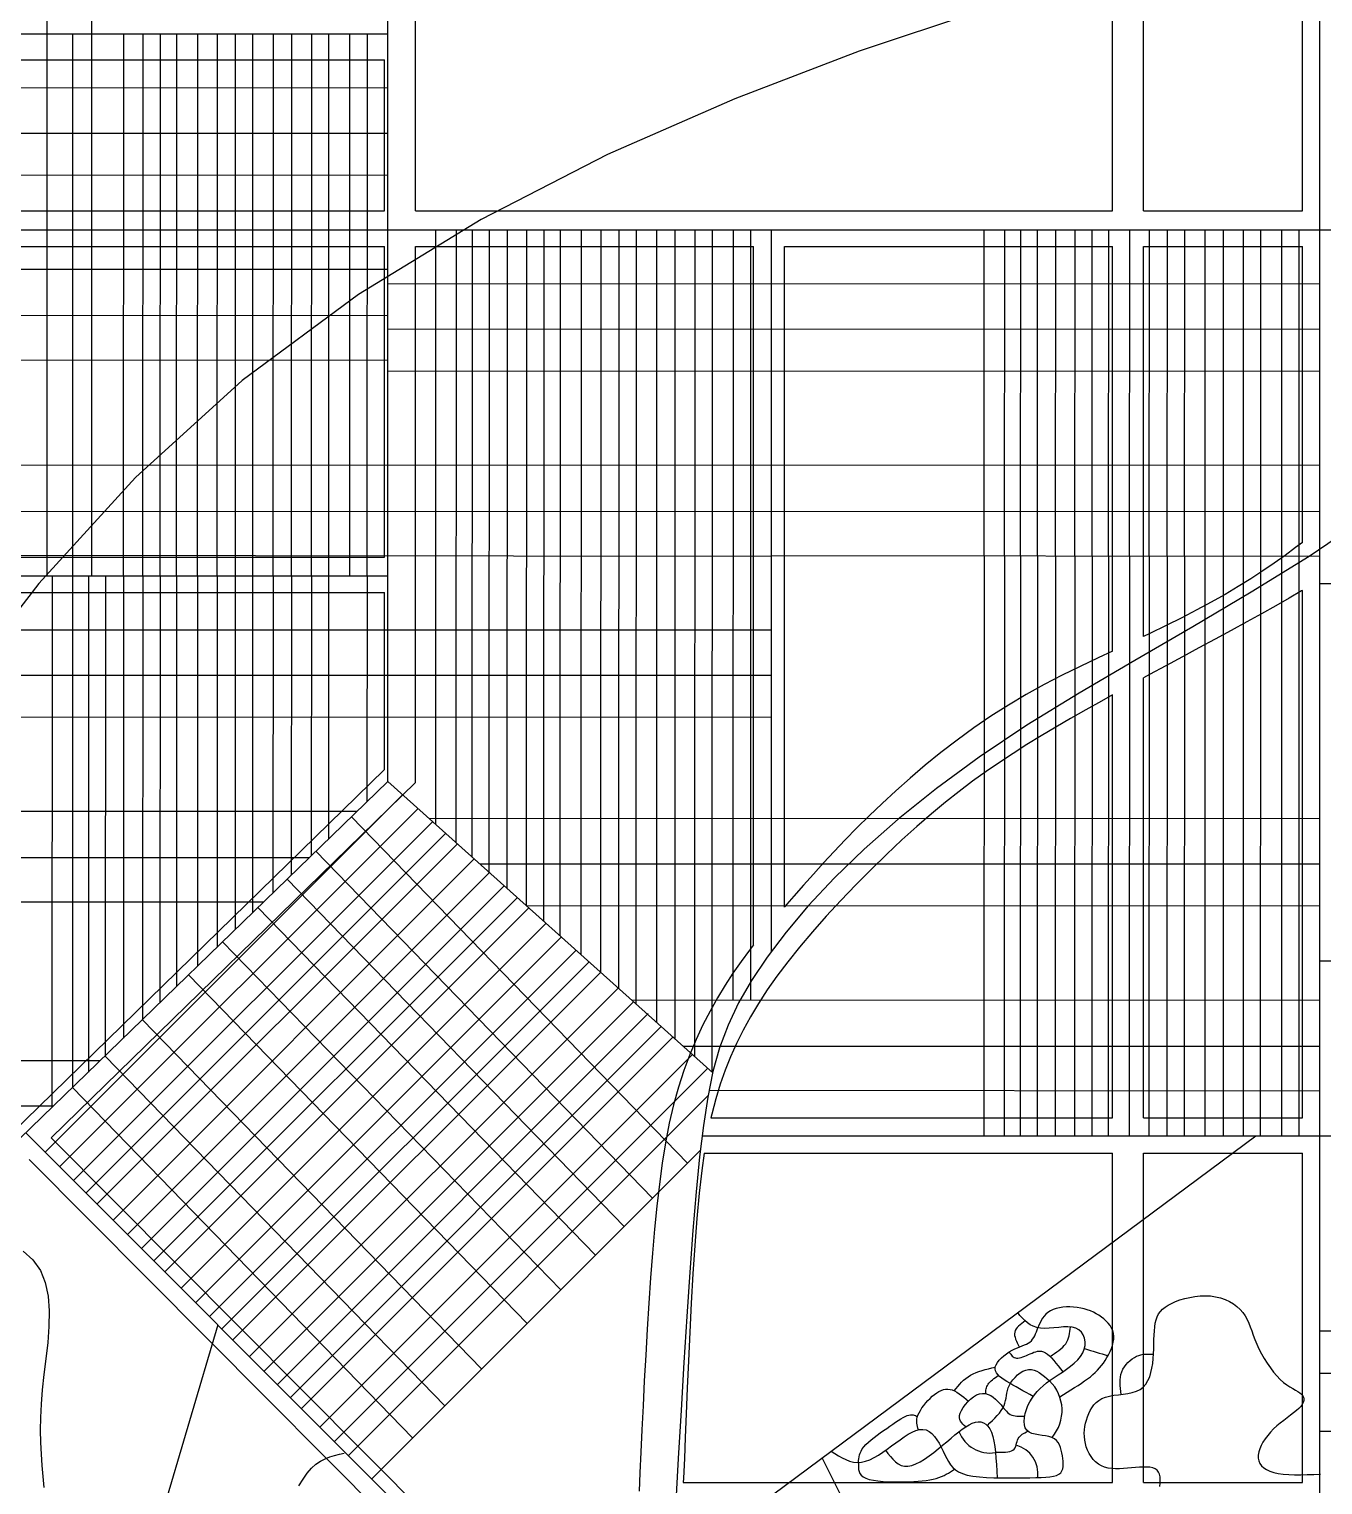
# Model space of a CAD drawing. Extents: x -15732 to 10897, y -24868 to 16165.
# Drawn here: x 1596 to 6198, y -2754 to 2426 of the extents above; entities that cross this region are included whole.
import ezdxf

# ---------------------------------------------------------------- set-up
doc = ezdxf.new("R2010")
doc.units = 0
doc.header["$MEASUREMENT"] = 0
for name, color, linetype in [('HIGHWAY', 7, 'CONTINUOUS'), ('STREETS-SPRAWL', 7, 'CONTINUOUS'), ('STREETS-SPRAWL-12M', 7, 'CONTINUOUS'), ('STREETS-SPRAWL-20M', 7, 'CONTINUOUS')]:
    doc.layers.add(name, color=color, linetype=linetype)

msp = doc.modelspace()

# ---------------------------------------------------------------- linework, layer by layer
at = {"layer": 'HIGHWAY', "color": 250, "linetype": 'CONTINUOUS'}
for p, q in [((4972.5, 2489), (4548.9, 2347.1)), ((4548.9, 2347.1), (4105.7, 2178.6)), ((4105.7, 2178.6), (3653.8, 1980.3)), ((3653.8, 1980.3), (3204, 1749.2)), ((3204, 1749.2), (2767.2, 1482.3)), ((2767.2, 1482.3), (2354.3, 1176.3)), ((2354.3, 1176.3), (1974.5, 830.7)), ((1974.5, 830.7), (1630.6, 453.9)), ((1630.6, 453.9), (1323.9, 56.5))]:
    msp.add_line(p, q, dxfattribs=at)
at = {"layer": 'STREETS-SPRAWL', "color": 7, "linetype": 'CONTINUOUS'}
for p, q in [((6125.1, 1779.3), (6125.1, 4029.1)), ((5559.3, 1779.3), (5559.3, 3791.9)), ((5449.1, 1779.3), (5449.1, 3751.5)), ((2970.2, 1779.3), (2970.2, 3025.8)), ((340.1, 2316.3), (2860, 2316.3)), ((2860, 1779.3), (2860, 2316.3)), ((340.1, 1779.3), (2860, 1779.3)), ((2970.2, 1779.3), (5449.1, 1779.3)), ((5559.3, 1779.3), (6125.1, 1779.3)), ((340.1, 1653), (2860, 1653)), ((2860, 547.6), (2860, 1653)), ((2970.2, 1653), (4172.2, 1653)), ((2970.2, -254.9), (2970.2, 1653)), ((4172.2, -831.8), (4172.2, 1653)), ((4282.4, 1653), (5449.1, 1653)), ((4282.4, -697.5), (4282.4, 1653)), ((5449.1, 212.9), (5449.1, 1653)), ((5559.3, 1653), (6125.1, 1653)), ((5559.3, 264.5), (5559.3, 1653)), ((6125.1, 599.7), (6125.1, 1653)), ((6100.9, 581.4), (6063.4, 553.5)), ((6125.1, 599.7), (6100.9, 581.4)), ((340.1, 547.6), (2860, 547.6)), ((6024.6, 525.8), (5984.2, 498.1)), ((6063.4, 553.5), (6024.6, 525.8)), ((5941.6, 470.4), (5896.8, 442.8)), ((5984.2, 498.1), (5941.6, 470.4)), ((340.1, 421.3), (2860, 421.3)), ((2860, -208.5), (2860, 421.3)), ((5849.8, 415), (5800.6, 387.3)), ((5896.8, 442.8), (5849.8, 415)), ((6122.4, 427.5), (6077.7, 401.4)), ((6124.9, 429), (6122.4, 427.5)), ((6125.1, -1447.4), (6125.1, 428.7)), ((5800.6, 387.3), (5749.3, 359.5)), ((6030.3, 374.3), (5979.9, 346)), ((6077.7, 401.4), (6030.3, 374.3)), ((5695.8, 331.6), (5640.2, 303.6)), ((5749.3, 359.5), (5695.8, 331.6)), ((5926.9, 316.7), (5871.8, 286.6)), ((5979.9, 346), (5926.9, 316.7)), ((5582.4, 275.5), (5559.3, 264.5)), ((5640.2, 303.6), (5582.4, 275.5)), ((5871.8, 286.6), (5815.1, 255.7)), ((5449.1, 212.9), (5398.4, 189.2)), ((5757.2, 224.4), (5698.5, 192.8)), ((5815.1, 255.7), (5757.2, 224.4)), ((5334.8, 158.8), (5270.6, 127.1)), ((5398.4, 189.2), (5334.8, 158.8)), ((5639.7, 161), (5581.1, 129.3)), ((5698.5, 192.8), (5639.7, 161)), ((5270.6, 127.1), (5206.4, 93.8)), ((5581.1, 129.3), (5559.3, 117.5)), ((5559.3, -1447.4), (5559.3, 117.5)), ((5142.5, 58.6), (5079.2, 21.3)), ((5206.4, 93.8), (5142.5, 58.6)), ((5449.1, 57.1), (5409.9, 35.3)), ((5449.1, -1447.4), (5449.1, 57.2)), ((5079.2, 21.3), (5017.1, -18.4)), ((5354.7, 4.3), (5300.5, -26.7)), ((5409.9, 35.3), (5354.7, 4.3)), ((5017.1, -18.4), (4956.3, -60.2)), ((5300.5, -26.7), (5247.5, -57.6)), ((4897, -103.5), (4839.3, -148)), ((4956.3, -60.2), (4897, -103.5)), ((5195.7, -88.6), (5145.1, -119.7)), ((5247.5, -57.6), (5195.7, -88.6)), ((4839.3, -148), (4783.7, -193.2)), ((5095.8, -150.9), (5047.5, -182.8)), ((5145.1, -119.7), (5095.8, -150.9)), ((4783.7, -193.2), (4730.1, -238.8)), ((5047.5, -182.8), (4999.7, -215.6)), ((2860, -208.5), (340.1, -2666.7)), ((2970.2, -254.9), (1675, -1518.4)), ((4730.1, -238.8), (4678.8, -284.2)), ((4952, -249.9), (4904, -286.1)), ((4999.7, -215.6), (4952, -249.9)), ((4678.8, -284.2), (4630.1, -329.1)), ((4904, -286.1), (4855.2, -324.7)), ((4630.1, -329.1), (4584, -373.1)), ((4855.2, -324.7), (4805.3, -366.1)), ((4584, -373.1), (4540.3, -416.1)), ((4753.9, -410.8), (4700.7, -458.9)), ((4805.3, -366.1), (4753.9, -410.8)), ((4498.9, -458.3), (4459.5, -499.7)), ((4540.3, -416.1), (4498.9, -458.3)), ((4700.7, -458.9), (4646.2, -510.1)), ((4459.5, -499.7), (4421.8, -540.3)), ((4646.2, -510.1), (4591.3, -563.6)), ((4421.8, -540.3), (4385.6, -580.3)), ((4591.3, -563.6), (4536.7, -618.6)), ((4350.6, -619.6), (4316.6, -658.4)), ((4385.6, -580.3), (4350.6, -619.6)), ((4536.7, -618.6), (4483.2, -674.5)), ((4316.6, -658.4), (4283.4, -696.7)), ((4283.4, -696.7), (4282.6, -697.6)), ((4483.2, -674.5), (4431.4, -730.5)), ((4431.4, -730.5), (4382.2, -786)), ((4382.2, -786), (4336.3, -840.2)), ((4157.9, -851), (4128.4, -891.3)), ((4172.4, -831.9), (4157.9, -851)), ((4336.3, -840.2), (4294.4, -892.6)), ((4128.4, -891.3), (4099.6, -932.8)), ((4294.4, -892.6), (4256.2, -943.3)), ((4071.6, -975.9), (4044.3, -1020.8)), ((4099.6, -932.8), (4071.6, -975.9)), ((4256.2, -943.3), (4221.5, -992.7)), ((4044.3, -1020.8), (4018, -1067.7)), ((4221.5, -992.7), (4190.1, -1041.1)), ((4018, -1067.7), (3992.7, -1116.9)), ((4190.1, -1041.1), (4161.7, -1088.7)), ((3992.7, -1116.9), (3968.7, -1168.3)), ((4135.9, -1135.8), (4112.6, -1182.9)), ((4161.7, -1088.7), (4135.9, -1135.8)), ((3968.7, -1168.3), (3946.1, -1222.4)), ((4112.6, -1182.9), (4091.3, -1230.1)), ((3946.1, -1222.4), (3925.1, -1279.1)), ((4091.3, -1230.1), (4072, -1277.9)), ((3925.1, -1279.1), (3905.8, -1338.7)), ((4072, -1277.9), (4054.4, -1327.3)), ((3905.8, -1338.7), (3888.5, -1401.3)), ((4054.4, -1327.3), (4038.4, -1379.4)), ((4038.4, -1379.4), (4024, -1435.1)), ((3888.5, -1401.3), (3873.2, -1467.1)), ((4024, -1435.1), (4021.1, -1447.4)), ((4021.1, -1447.4), (5449.1, -1447.4)), ((5559.3, -1447.4), (6125.1, -1447.4)), ((3873.2, -1467.1), (3859.8, -1536.2)), ((3512.1, -3366.7), (1675, -1518.4)), ((3859.8, -1536.2), (3848.1, -1608.3)), ((3399.2, -3409.4), (1596.2, -1595.4)), ((3997.4, -1573.7), (3988.8, -1635)), ((3997.4, -1573.7), (5449.1, -1573.7)), ((5449.1, -2745.6), (5449.1, -1573.7)), ((5559.3, -1573.7), (6125.1, -1573.7)), ((5559.3, -2745.6), (5559.3, -1573.7)), ((6125.1, -2745.6), (6125.1, -1573.7)), ((3848.1, -1608.3), (3837.8, -1683.7)), ((3988.8, -1635), (3979.4, -1716.1)), ((3837.8, -1683.7), (3828.7, -1762.2)), ((3979.4, -1716.1), (3971, -1805.7)), ((3828.7, -1762.2), (3820.7, -1843.8)), ((3971, -1805.7), (3963.5, -1902.2)), ((3820.7, -1843.8), (3813.5, -1928.6)), ((3963.5, -1902.2), (3956.8, -2003.2)), ((3813.5, -1928.6), (3806.8, -2016.5)), ((3806.8, -2016.5), (3800.6, -2107.2)), ((3956.8, -2003.2), (3950.9, -2106.7)), ((3800.6, -2107.2), (3794.7, -2199.6)), ((3950.9, -2106.7), (3945.7, -2210.4)), ((3794.7, -2199.6), (3789.3, -2292.3)), ((3945.7, -2210.4), (3941, -2312.2)), ((3789.3, -2292.3), (3784.3, -2383.8)), ((3941, -2312.2), (3936.9, -2409.9)), ((3784.3, -2383.8), (3779.7, -2472.8)), ((3936.9, -2409.9), (3933.3, -2501.2)), ((3779.7, -2472.8), (3775.5, -2557.9)), ((3933.3, -2501.2), (3930, -2584.5)), ((3775.5, -2557.9), (3771.8, -2637.6)), ((3930, -2584.5), (3926.8, -2660.2)), ((3771.8, -2637.6), (3768.6, -2710.6)), ((3926.8, -2660.2), (3923.7, -2729.1)), ((3768.6, -2710.6), (3765.9, -2775.9)), ((3923.7, -2729.1), (3922.9, -2745.6)), ((3922.9, -2745.6), (5449.1, -2745.6)), ((5559.3, -2745.6), (6125.1, -2745.6))]:
    msp.add_line(p, q, dxfattribs=at)
at = {"layer": 'STREETS-SPRAWL-12M', "color": 253, "linetype": 'CONTINUOUS'}
for p, q in [((1659.5, 4052.9), (1659.5, 481.1)), ((1818.4, 4052.9), (1818.4, 481.1)), ((1750.5, 2409.7), (1749.9, 481.1)), ((1931.8, 2409.7), (1931.2, 481.1)), ((2000.5, 2409.7), (1999.9, 481.1)), ((2062, 2409.7), (2061.5, 481.1)), ((2120.3, 2409.7), (2119.7, 481.1)), ((2194.9, 2409.7), (2194.4, 481.1)), ((2265, 2409.7), (2264.4, 481.1)), ((2329.1, 2409.7), (2328.5, 481.1)), ((2390.6, 2409.7), (2390.1, 481.1)), ((2463.7, 2409.7), (2463.1, 481.1)), ((2528.8, 2409.7), (2528.2, 481.1)), ((2600, 2409.7), (2599.4, 481.1)), ((2661.2, 2409.7), (2660.6, 481.1)), ((2736.1, 2409.7), (2735.5, 481.1)), ((2798.1, 2409.7), (2797.5, 481.1)), ((-4218.1, 2219.6), (2872.2, 2217.5)), ((-4331, 2058.2), (2872.2, 2056.1)), ((-4362.1, 1909), (2872.2, 1906.9)), ((3042.1, 1712.5), (3041.5, -402.2)), ((3114.8, 1712.5), (3114.1, -467.4)), ((3171.7, 1712.5), (3171.1, -518.5)), ((3232, 1712.5), (3231.3, -572.6)), ((3296.1, 1712.5), (3295.4, -630.1)), ((3364.8, 1712.5), (3364.1, -691.8)), ((3426.4, 1712.5), (3425.6, -747)), ((3484.6, 1712.5), (3483.9, -799.2)), ((3559.2, 1712.5), (3558.5, -866.2)), ((3629.3, 1712.5), (3628.5, -929)), ((3693.4, 1712.5), (3692.6, -986.6)), ((3755, 1712.5), (3754.2, -1041.8)), ((3828, 1712.5), (3827.2, -1107.3)), ((3893.1, 1712.5), (3892.3, -1165.7)), ((3964.3, 1712.5), (3963.4, -1229.6)), ((4025.5, 1712.5), (4024.7, -1284.5)), ((4100.4, 1712.5), (4099.6, -1027.8)), ((4162.4, 1712.5), (4161.6, -1027.8)), ((4992.4, 1712.5), (4992.1, 552.6)), ((5065.1, 1712.5), (5064.7, 552.5)), ((5122, 1712.5), (5121.7, 552.4)), ((5182.2, 1712.5), (5181.9, 552.4)), ((5246.4, 1712.5), (5246, 552.3)), ((5315.1, 1712.5), (5314.8, 552.2)), ((5376.6, 1712.5), (5376.3, 552.2)), ((5434.9, 1712.5), (5434.6, 552.1)), ((5509.5, 1712.5), (5509.2, 552)), ((5579.6, 1712.5), (5579.2, 552)), ((5643.7, 1712.5), (5643.4, 551.9)), ((5705.2, 1712.5), (5704.9, 551.8)), ((5778.3, 1712.5), (5778, 551.8)), ((5843.4, 1712.5), (5843.1, 551.7)), ((5914.6, 1712.5), (5914.2, 551.6)), ((5975.8, 1712.5), (5975.5, 551.6)), ((6050.7, 1712.5), (6050.3, 551.5)), ((6112.7, 1712.5), (6112.4, 551.4)), ((263.6, 1572.7), (2872.2, 1571.9)), ((2872.2, 1520.7), (4236.6, 1520.3)), ((4236.6, 1520.9), (6186.8, 1520.3)), ((263.6, 1408.2), (2872.2, 1407.4)), ((2872.2, 1359.3), (4236.6, 1358.9)), ((4236.6, 1359.5), (6186.8, 1358.9)), ((263.6, 1251.2), (2872.2, 1248.5)), ((2872.2, 1210.1), (4236.6, 1209.7)), ((4236.6, 1210.3), (6186.8, 1209.7)), ((263.6, 875.9), (4236.6, 874.7)), ((4236.6, 875.3), (6186.8, 874.7)), ((263.6, 711.4), (4236.6, 710.3)), ((4236.6, 710.8), (6186.8, 710.3)), ((263.6, 555.4), (4236.6, 551.4)), ((4236.6, 553.4), (6186.8, 551.4)), ((4992.6, 552.6), (4992, -1511.3)), ((5065.3, 552.5), (5064.7, -1511.3)), ((5122.2, 552.4), (5121.6, -1511.3)), ((5182.4, 552.4), (5181.8, -1511.3)), ((5246.6, 552.3), (5246, -1511.3)), ((5315.3, 552.2), (5314.7, -1511.3)), ((5376.9, 552.2), (5376.2, -1511.3)), ((5435.1, 552.1), (5434.5, -1511.3)), ((5509.7, 552), (5509.1, -1511.3)), ((5579.8, 552), (5579.2, -1511.3)), ((5643.9, 551.9), (5643.3, -1511.3)), ((5705.5, 551.8), (5704.9, -1511.3)), ((5778.5, 551.8), (5777.9, -1511.3)), ((5843.6, 551.7), (5843, -1511.3)), ((5914.8, 551.6), (5914.2, -1511.3)), ((5976, 551.6), (5975.4, -1511.3)), ((6050.9, 551.5), (6050.3, -1511.3)), ((6112.9, 551.4), (6112.3, -1511.3)), ((1677.8, 481.1), (1677.2, -1410.3)), ((1750.5, 481.1), (1749.9, -1339.8)), ((1807.4, 481.1), (1806.9, -1284.5)), ((1867.6, 481.1), (1867.1, -1226)), ((1931.8, 481.1), (1931.3, -1163.7)), ((2000.5, 481.1), (2000, -1097)), ((2062, 481.1), (2061.6, -1037.2)), ((2120.3, 481.1), (2119.9, -980.7)), ((2194.9, 481.1), (2194.5, -908.2)), ((2265, 481.1), (2264.6, -840.2)), ((2329.1, 481.1), (2328.7, -777.9)), ((2390.6, 481.1), (2390.3, -718.2)), ((2463.7, 481.1), (2463.4, -647.2)), ((2528.8, 481.1), (2528.5, -584)), ((2600, 481.1), (2599.7, -514.9)), ((2661.2, 481.1), (2660.9, -455.4)), ((2798.1, 481.1), (2797.9, -322.5)), ((263.6, 289.7), (4236.6, 288.5)), ((263.6, 128.3), (4236.6, 127.1)), ((263.6, -20.9), (4236.6, -22.1)), ((2872.2, -250.3), (4027.6, -1287.2)), ((2925, -297.7), (1652.9, -1570)), ((263.6, -355.9), (2762.7, -356.6)), ((2979.4, -346.5), (1704.5, -1621.6)), ((3031.6, -393.4), (1754, -1671.1)), ((2742.3, -376.4), (3938.3, -1608.4)), ((3018.8, -381.8), (6186.8, -382.8)), ((3078.1, -435.1), (1798.1, -1715.1)), ((3119.3, -472.1), (1837.2, -1754.3)), ((2615.9, -499.2), (3813.6, -1733.1)), ((263.6, -520.4), (2593.4, -521)), ((3179.7, -526.2), (1894.5, -1811.5)), ((3198.7, -543.3), (6186.8, -544.2)), ((3234.1, -575), (1946.1, -1863.1)), ((2513.6, -598.5), (3712.8, -1833.9)), ((3286.2, -621.9), (1995.6, -1912.6)), ((3332.7, -663.6), (2039.7, -1956.7)), ((263.6, -677.4), (2430, -679.6)), ((3373.9, -700.6), (2078.8, -1995.8)), ((2409.9, -699.2), (3610.6, -1936.1)), ((3365, -692.6), (6186.8, -693.4)), ((3434.9, -755.2), (2136.6, -2053.6)), ((3489.2, -804), (2188.2, -2105.2)), ((2284.4, -820.9), (3487, -2059.8)), ((3541.4, -850.9), (2237.7, -2154.7)), ((3587.9, -892.6), (2281.7, -2198.8)), ((3629.1, -929.6), (2320.9, -2237.9)), ((2162.7, -939), (3367.1, -2179.7)), ((3691.8, -985.8), (2380.3, -2297.3)), ((3746.1, -1034.6), (2431.9, -2348.9)), ((3738.4, -1027.6), (6186.8, -1028.4)), ((3798.5, -1076.8), (2479.2, -2396.2)), ((2000, -1099.2), (3205.6, -2341.1)), ((3844.8, -1123.1), (2525.5, -2442.5)), ((3886, -1160.1), (2564.6, -2481.6)), ((-1054.9, -1242.9), (1848.9, -1243.7)), ((1867.1, -1228.6), (3074.5, -2472.3)), ((3955.6, -1222.5), (2630.6, -2547.6)), ((3921.7, -1192.1), (6186.8, -1192.8)), ((4009.9, -1271.3), (2682.2, -2599.2)), ((1749.9, -1339.8), (2960.2, -2586.6)), ((4010.5, -1369.8), (2731.7, -2648.7)), ((4014.3, -1349.5), (6186.8, -1351.7)), ((-1054.9, -1404.3), (1682.7, -1405.1)), ((4244.6, -2785.3), (5959.7, -1511.3)), ((3983.4, -1563.3), (2814.9, -2731.9)), ((1575.5, -1921.9), (1609.8, -1953.1)), ((1609.8, -1953.1), (1636.1, -1990.2)), ((1636.1, -1990.2), (1653.8, -2033.5)), ((1653.8, -2033.5), (1663.8, -2082.1)), ((1663.8, -2082.1), (1667.6, -2134.8)), ((5260.5, -2123.4), (5248.9, -2126.1)), ((5272.8, -2121.6), (5260.5, -2123.4)), ((5285.5, -2120.6), (5272.8, -2121.6)), ((5298.4, -2120.4), (5285.5, -2120.6)), ((5311.4, -2121), (5298.4, -2120.4)), ((5324.2, -2122.4), (5311.4, -2121)), ((5336.5, -2124.4), (5324.2, -2122.4)), ((5627.7, -2128.5), (5636.8, -2121.1)), ((5636.8, -2121.1), (5647.5, -2114.2)), ((5647.5, -2114.2), (5659.9, -2107.7)), ((5659.9, -2107.7), (5674, -2101.5)), ((5674, -2101.5), (5689.6, -2095.7)), ((5689.6, -2095.7), (5706.5, -2090.6)), ((5706.5, -2090.6), (5724.2, -2086.3)), ((5724.2, -2086.3), (5742.6, -2083.1)), ((5742.6, -2083.1), (5761.3, -2081)), ((5761.3, -2081), (5780.1, -2080.4)), ((5780.1, -2080.4), (5798.5, -2081.3)), ((5798.5, -2081.3), (5816.4, -2083.9)), ((5816.4, -2083.9), (5833.6, -2088.2)), ((5833.6, -2088.2), (5849.9, -2093.9)), ((5849.9, -2093.9), (5865.2, -2101)), ((5865.2, -2101), (5879.4, -2109.3)), ((5879.4, -2109.3), (5892.2, -2118.7)), ((5892.2, -2118.7), (5903.7, -2129.1)), ((1667.6, -2134.8), (1666.6, -2190.2)), ((5120.5, -2150.3), (5112.4, -2140.7)), ((5128.8, -2159.6), (5120.5, -2150.3)), ((5133, -2174.7), (5126.8, -2179.3)), ((5137.5, -2168.4), (5128.8, -2159.6)), ((5139.3, -2170.1), (5133, -2174.7)), ((5146.7, -2176.4), (5137.5, -2168.4)), ((5196.2, -2168.6), (5191.8, -2177.1)), ((5201, -2160.5), (5196.2, -2168.6)), ((5206.5, -2152.9), (5201, -2160.5)), ((5212.8, -2145.9), (5206.5, -2152.9)), ((5220.1, -2139.6), (5212.8, -2145.9)), ((5228.5, -2134.2), (5220.1, -2139.6)), ((5238.1, -2129.7), (5228.5, -2134.2)), ((5248.9, -2126.1), (5238.1, -2129.7)), ((5348.5, -2127.2), (5336.5, -2124.4)), ((5360, -2130.6), (5348.5, -2127.2)), ((5371.1, -2134.6), (5360, -2130.6)), ((5381.7, -2139.2), (5371.1, -2134.6)), ((5391.8, -2144.5), (5381.7, -2139.2)), ((5401.5, -2150.2), (5391.8, -2144.5)), ((5410.6, -2156.5), (5401.5, -2150.2)), ((5419.3, -2163.3), (5410.6, -2156.5)), ((5427.3, -2170.6), (5419.3, -2163.3)), ((5434.5, -2178.4), (5427.3, -2170.6)), ((5601.9, -2177.9), (5604.8, -2166)), ((5604.8, -2166), (5608.8, -2155.2)), ((5608.8, -2155.2), (5613.8, -2145.5)), ((5613.8, -2145.5), (5620.1, -2136.6)), ((5620.1, -2136.6), (5627.7, -2128.5)), ((5903.7, -2129.1), (5913.5, -2140.2)), ((5913.5, -2140.2), (5921.8, -2152)), ((5921.8, -2152), (5928.6, -2164.5)), ((5928.6, -2164.5), (5934.5, -2177.6)), ((1666.6, -2190.2), (1662.2, -2247.3)), ((2266.8, -2183.8), (1712.4, -4065.1)), ((5101.9, -2209.8), (5101.2, -2215.7)), ((5101.2, -2215.7), (5101.5, -2221.9)), ((5101.5, -2221.9), (5102.8, -2228.4)), ((5103.9, -2204.2), (5101.9, -2209.8)), ((5106.9, -2198.8), (5103.9, -2204.2)), ((5110.9, -2193.7), (5106.9, -2198.8)), ((5115.6, -2188.7), (5110.9, -2193.7)), ((5121, -2183.9), (5115.6, -2188.7)), ((5126.8, -2179.3), (5121, -2183.9)), ((5156.8, -2183.5), (5146.7, -2176.4)), ((5167.8, -2189.3), (5156.8, -2183.5)), ((5180, -2193.6), (5167.8, -2189.3)), ((5169.6, -2229.4), (5173, -2223)), ((5173, -2223), (5176.1, -2216.2)), ((5176.1, -2216.2), (5178.9, -2209.2)), ((5178.9, -2209.2), (5181.5, -2201.9)), ((5193.5, -2196.2), (5180, -2193.6)), ((5181.5, -2201.9), (5184, -2194.6)), ((5187.8, -2185.8), (5184, -2194.6)), ((5191.8, -2177.1), (5187.8, -2185.8)), ((5208.5, -2196.9), (5193.5, -2196.2)), ((5224.6, -2196.2), (5208.5, -2196.9)), ((5241.4, -2194.7), (5224.6, -2196.2)), ((5258.3, -2193), (5241.4, -2194.7)), ((5275, -2191.7), (5258.3, -2193)), ((5290.9, -2191.3), (5275, -2191.7)), ((5305.7, -2192.5), (5290.9, -2191.3)), ((5293.1, -2230.4), (5295.2, -2222.9)), ((5295.2, -2222.9), (5296.8, -2215.3)), ((5296.8, -2215.3), (5298, -2207.5)), ((5298, -2207.5), (5299.1, -2199.7)), ((5299.1, -2199.7), (5300, -2191.8)), ((5318.9, -2195.8), (5305.7, -2192.5)), ((5330, -2201.7), (5318.9, -2195.8)), ((5339, -2209.9), (5330, -2201.7)), ((5345.8, -2220), (5339, -2209.9)), ((5350.3, -2231.6), (5345.8, -2220)), ((5440.8, -2186.7), (5434.5, -2178.4)), ((5446.1, -2195.5), (5440.8, -2186.7)), ((5450.2, -2204.7), (5446.1, -2195.5)), ((5453, -2214.4), (5450.2, -2204.7)), ((5454.3, -2224.6), (5453, -2214.4)), ((5454.1, -2235.2), (5454.3, -2224.6)), ((5597.1, -2236.5), (5597.6, -2220.6)), ((5597.6, -2220.6), (5598.5, -2205.4)), ((5598.5, -2205.4), (5599.8, -2191.1)), ((5599.8, -2191.1), (5601.9, -2177.9)), ((5934.5, -2177.6), (5939.8, -2191.4)), ((5939.8, -2191.4), (5944.9, -2205.8)), ((5944.9, -2205.8), (5950.1, -2220.9)), ((5950.1, -2220.9), (5955.9, -2236.6)), ((1662.2, -2247.3), (1655.7, -2304.6)), ((5082.5, -2280.1), (5092.3, -2274.3)), ((5092.3, -2274.3), (5101.9, -2269.5)), ((5101.9, -2269.5), (5111.1, -2265.4)), ((5102.8, -2228.4), (5104.9, -2235)), ((5104.9, -2235), (5107.6, -2241.8)), ((5107.6, -2241.8), (5110.8, -2248.7)), ((5110.8, -2248.7), (5114.2, -2255.7)), ((5111.1, -2265.4), (5120, -2261.9)), ((5114.2, -2255.7), (5117.9, -2262.7)), ((5120, -2261.9), (5128.4, -2258.8)), ((5128.4, -2258.8), (5136.2, -2255.8)), ((5136.2, -2255.8), (5143.5, -2252.7)), ((5143.5, -2252.7), (5150.1, -2249.3)), ((5150.1, -2249.3), (5156, -2245.3)), ((5156, -2245.3), (5161.1, -2240.6)), ((5161.1, -2240.6), (5165.6, -2235.3)), ((5165.6, -2235.3), (5169.6, -2229.4)), ((5176.8, -2279.7), (5183.4, -2278.2)), ((5183.4, -2278.2), (5190, -2277.7)), ((5190, -2277.7), (5196.8, -2278.2)), ((5196.8, -2278.2), (5203.6, -2280)), ((5251.5, -2280.7), (5259, -2275.3)), ((5259, -2275.3), (5266, -2269.7)), ((5266, -2269.7), (5272.4, -2263.8)), ((5272.4, -2263.8), (5278.1, -2257.8)), ((5278.1, -2257.8), (5283.1, -2251.4)), ((5283.1, -2251.4), (5287.2, -2244.7)), ((5287.2, -2244.7), (5290.5, -2237.7)), ((5290.5, -2237.7), (5293.1, -2230.4)), ((5343.9, -2284), (5349.3, -2270.8)), ((5349.3, -2270.8), (5352.1, -2257.4)), ((5350, -2268.5), (5360.4, -2271.7)), ((5352.4, -2244.2), (5350.3, -2231.6)), ((5352.1, -2257.4), (5352.4, -2244.2)), ((5360.4, -2271.7), (5370.9, -2274.9)), ((5370.9, -2274.9), (5381.3, -2278.1)), ((5381.3, -2278.1), (5391.8, -2281.3)), ((5441.1, -2279.5), (5445.9, -2268.4)), ((5445.9, -2268.4), (5449.7, -2257.3)), ((5449.7, -2257.3), (5452.5, -2246.1)), ((5452.5, -2246.1), (5454.1, -2235.2)), ((5595.5, -2287.1), (5596.2, -2270)), ((5596.2, -2270), (5596.7, -2253)), ((5596.7, -2253), (5597.1, -2236.5)), ((5955.9, -2236.6), (5962.6, -2252.9)), ((5962.6, -2252.9), (5970.4, -2269.8)), ((5970.4, -2269.8), (5979.4, -2286.9)), ((1655.7, -2304.6), (1648.7, -2361)), ((5032.6, -2333.7), (5035.4, -2326)), ((5035.4, -2326), (5040.2, -2317.9)), ((5040.2, -2317.9), (5046.7, -2309.8)), ((5046.7, -2309.8), (5054.4, -2301.8)), ((5054.4, -2301.8), (5063.2, -2294)), ((5063.2, -2294), (5072.7, -2286.8)), ((5072.7, -2286.8), (5082.5, -2280.1)), ((5082.2, -2280.3), (5084.8, -2284.3)), ((5084.8, -2284.3), (5087.4, -2288.1)), ((5087.4, -2288.1), (5090.2, -2291.8)), ((5090.2, -2291.8), (5093.2, -2295.1)), ((5093.2, -2295.1), (5096.4, -2298)), ((5096.4, -2298), (5100, -2300.3)), ((5100, -2300.3), (5104, -2301.9)), ((5104, -2301.9), (5108.4, -2302.7)), ((5108.4, -2302.7), (5113.4, -2302.6)), ((5113.4, -2302.6), (5118.9, -2301.8)), ((5118.9, -2301.8), (5124.8, -2300.3)), ((5124.8, -2300.3), (5130.9, -2298.2)), ((5130.9, -2298.2), (5137.3, -2295.8)), ((5137.3, -2295.8), (5143.9, -2293)), ((5143.9, -2293), (5150.5, -2290.1)), ((5150.5, -2290.1), (5157.1, -2287.2)), ((5157.1, -2287.2), (5163.7, -2284.3)), ((5163.7, -2284.3), (5170.3, -2281.7)), ((5170.3, -2281.7), (5176.8, -2279.7)), ((5203.6, -2280), (5210.7, -2283.3)), ((5210.7, -2283.3), (5218, -2288.1)), ((5218, -2288.1), (5225.4, -2294.4)), ((5225.4, -2294.4), (5233, -2301.9)), ((5227.6, -2296.4), (5235.7, -2291.3)), ((5233, -2301.9), (5240.8, -2310.5)), ((5235.7, -2291.3), (5243.7, -2286)), ((5240.8, -2310.5), (5248.6, -2319.9)), ((5243.7, -2286), (5251.5, -2280.7)), ((5248.6, -2319.9), (5256.5, -2330)), ((5256.5, -2330), (5264.5, -2340.4)), ((5300.4, -2331), (5313.7, -2320)), ((5313.7, -2320), (5325.7, -2308.5)), ((5325.7, -2308.5), (5335.9, -2296.5)), ((5335.9, -2296.5), (5343.9, -2284)), ((5391.8, -2281.3), (5402.3, -2284.5)), ((5402.3, -2284.5), (5412.7, -2287.7)), ((5403.5, -2337.5), (5410.5, -2329.1)), ((5410.5, -2329.1), (5417.1, -2320.2)), ((5412.7, -2287.7), (5423.2, -2290.9)), ((5417.1, -2320.2), (5423.6, -2310.8)), ((5423.2, -2290.9), (5433.7, -2294.1)), ((5423.6, -2310.8), (5429.8, -2300.8)), ((5429.8, -2300.8), (5435.7, -2290.3)), ((5435.7, -2290.3), (5441.1, -2279.5)), ((5491.7, -2333.6), (5497.7, -2325.5)), ((5497.7, -2325.5), (5504.5, -2318)), ((5504.5, -2318), (5511.9, -2311.2)), ((5511.9, -2311.2), (5519.6, -2305.2)), ((5519.6, -2305.2), (5527.5, -2300.1)), ((5527.5, -2300.1), (5535.4, -2295.9)), ((5535.4, -2295.9), (5543.2, -2292.7)), ((5543.2, -2292.7), (5550.9, -2290.5)), ((5550.9, -2290.5), (5558.5, -2289)), ((5558.5, -2289), (5566, -2288.2)), ((5566, -2288.2), (5573.4, -2287.9)), ((5573.4, -2287.9), (5580.8, -2288)), ((5580.8, -2288), (5588.1, -2288.4)), ((5588.1, -2288.4), (5595.4, -2288.9)), ((5590, -2338), (5592.6, -2321.3)), ((5592.6, -2321.3), (5594.4, -2304.3)), ((5594.4, -2304.3), (5595.5, -2287.1)), ((5979.4, -2286.9), (5989.3, -2304.1)), ((5989.3, -2304.1), (5999.9, -2320.9)), ((5999.9, -2320.9), (6011.2, -2337.1)), ((1648.7, -2361), (1642.6, -2415.2)), ((4913, -2388.3), (4920.2, -2381.3)), ((4920.2, -2381.3), (4927.8, -2374.6)), ((4927.8, -2374.6), (4936, -2368.5)), ((4936, -2368.5), (4944.7, -2362.9)), ((4944.7, -2362.9), (4954.1, -2358)), ((4954.1, -2358), (4964.2, -2353.6)), ((4964.2, -2353.6), (4974.7, -2349.7)), ((4974.7, -2349.7), (4985.7, -2346.2)), ((4985.7, -2346.2), (4997.1, -2343)), ((4997.1, -2343), (5008.7, -2340.1)), ((5008.7, -2340.1), (5020.5, -2337.3)), ((5018.2, -2383.3), (5022.8, -2379.3)), ((5020.5, -2337.3), (5032.4, -2334.6)), ((5022.8, -2379.3), (5027.8, -2375.4)), ((5027.8, -2375.4), (5033.1, -2371.4)), ((5031.9, -2341.1), (5032.6, -2333.7)), ((5033.4, -2348), (5031.9, -2341.1)), ((5033.1, -2371.4), (5038.5, -2367.5)), ((5036.7, -2354.7), (5033.4, -2348)), ((5041.7, -2361.1), (5036.7, -2354.7)), ((5038.5, -2367.5), (5044, -2363.6)), ((5048.1, -2367.4), (5041.7, -2361.1)), ((5055.8, -2373.6), (5048.1, -2367.4)), ((5064.6, -2379.7), (5055.8, -2373.6)), ((5074.2, -2385.9), (5064.6, -2379.7)), ((5088.4, -2389.5), (5095.2, -2379.9)), ((5095.2, -2379.9), (5103.1, -2370.9)), ((5103.1, -2370.9), (5111.8, -2362.5)), ((5111.8, -2362.5), (5121.2, -2355.2)), ((5121.2, -2355.2), (5131.1, -2349.3)), ((5131.1, -2349.3), (5141.1, -2345.1)), ((5141.1, -2345.1), (5151.1, -2342.8)), ((5151.1, -2342.8), (5161, -2342.8)), ((5161, -2342.8), (5170.6, -2344.9)), ((5170.6, -2344.9), (5180, -2348.6)), ((5180, -2348.6), (5189.3, -2353.9)), ((5189.3, -2353.9), (5198.4, -2360.2)), ((5198.4, -2360.2), (5207.4, -2367.5)), ((5207.4, -2367.5), (5216.4, -2375.3)), ((5215.4, -2391), (5228.3, -2381.3)), ((5216.4, -2375.3), (5225.4, -2383.5)), ((5228.3, -2381.3), (5242, -2371.7)), ((5242, -2371.7), (5256.5, -2361.9)), ((5256.5, -2361.9), (5271.3, -2351.9)), ((5264.5, -2340.4), (5272.5, -2351.1)), ((5271.3, -2351.9), (5286.1, -2341.6)), ((5286.1, -2341.6), (5300.4, -2331)), ((5350.4, -2383.9), (5361, -2376.2)), ((5361, -2376.2), (5370.8, -2368.6)), ((5370.8, -2368.6), (5379.9, -2361)), ((5379.9, -2361), (5388.3, -2353.4)), ((5388.3, -2353.4), (5396.2, -2345.6)), ((5396.2, -2345.6), (5403.5, -2337.5)), ((5476.4, -2390), (5476.5, -2379.9)), ((5476.5, -2379.9), (5477.5, -2370.1)), ((5477.5, -2370.1), (5479.4, -2360.5)), ((5479.4, -2360.5), (5482.3, -2351.1)), ((5482.3, -2351.1), (5486.5, -2342.2)), ((5486.5, -2342.2), (5491.7, -2333.6)), ((5575.7, -2382.7), (5581.8, -2368.9)), ((5581.8, -2368.9), (5586.5, -2353.9)), ((5586.5, -2353.9), (5590, -2338)), ((6011.2, -2337.1), (6022.8, -2352.2)), ((6022.8, -2352.2), (6034.6, -2366.1)), ((6034.6, -2366.1), (6046.5, -2378.3)), ((6046.5, -2378.3), (6058.2, -2388.7)), ((6186.8, -2356.6), (6466, -2356.6)), ((1642.6, -2415.2), (1638.4, -2466.1)), ((4808.5, -2438.2), (4816.4, -2431.6)), ((4816.4, -2431.6), (4824.3, -2425.9)), ((4824.3, -2425.9), (4832.2, -2421.1)), ((4832.2, -2421.1), (4840, -2417.3)), ((4840, -2417.3), (4847.9, -2414.6)), ((4847.9, -2414.6), (4855.8, -2413)), ((4855.8, -2413), (4863.8, -2412.6)), ((4863.8, -2412.6), (4871.7, -2413.6)), ((4871.7, -2413.6), (4879.8, -2415.8)), ((4879.8, -2415.8), (4887.9, -2419.3)), ((4887, -2418.8), (4893.3, -2411)), ((4887.9, -2419.3), (4896, -2423.7)), ((4893.3, -2411), (4899.7, -2403.2)), ((4896, -2423.7), (4904.2, -2429)), ((4899.7, -2403.2), (4906.2, -2395.6)), ((4904.2, -2429), (4912.4, -2435)), ((4906.2, -2395.6), (4913, -2388.3)), ((4955.2, -2439.9), (4966, -2433.5)), ((4966, -2433.5), (4976.7, -2429.3)), ((4976.7, -2429.3), (4987.2, -2427.8)), ((4987.2, -2427.8), (4997.4, -2428.6)), ((4997.4, -2428.6), (5007.1, -2431.5)), ((4998.8, -2428.9), (4998.9, -2424.7)), ((4998.9, -2424.7), (4999.2, -2420.4)), ((4999.2, -2420.4), (4999.6, -2416.2)), ((4999.6, -2416.2), (5000.2, -2412)), ((5000.2, -2412), (5001.2, -2407.8)), ((5001.2, -2407.8), (5002.6, -2403.6)), ((5002.6, -2403.6), (5004.5, -2399.5)), ((5004.5, -2399.5), (5007, -2395.4)), ((5007, -2395.4), (5010.2, -2391.3)), ((5007.1, -2431.5), (5016.4, -2436)), ((5010.2, -2391.3), (5013.9, -2387.3)), ((5013.9, -2387.3), (5018.2, -2383.3)), ((5072.6, -2436), (5074.1, -2427)), ((5074.1, -2427), (5076.1, -2417.8)), ((5084.5, -2392.2), (5074.2, -2385.9)), ((5076.1, -2417.8), (5078.9, -2408.6)), ((5078.9, -2408.6), (5082.9, -2399.1)), ((5082.9, -2399.1), (5088.4, -2389.5)), ((5095.3, -2398.7), (5084.5, -2392.2)), ((5106.6, -2405.2), (5095.3, -2398.7)), ((5118.4, -2411.8), (5106.6, -2405.2)), ((5130.4, -2418.4), (5118.4, -2411.8)), ((5142.7, -2425.2), (5130.4, -2418.4)), ((5155.1, -2431.9), (5142.7, -2425.2)), ((5167.6, -2438.7), (5155.1, -2431.9)), ((5163.5, -2444.7), (5172.1, -2432.8)), ((5172.1, -2432.8), (5181.6, -2421.6)), ((5181.6, -2421.6), (5192, -2411)), ((5192, -2411), (5203.3, -2400.9)), ((5203.3, -2400.9), (5215.4, -2391)), ((5261.7, -2439.9), (5275.2, -2431.8)), ((5275.2, -2431.8), (5288.6, -2423.7)), ((5288.6, -2423.7), (5301.8, -2415.6)), ((5301.8, -2415.6), (5314.7, -2407.6)), ((5314.7, -2407.6), (5327.1, -2399.6)), ((5327.1, -2399.6), (5339.1, -2391.7)), ((5339.1, -2391.7), (5350.4, -2383.9)), ((5454.4, -2434.6), (5470.7, -2432.6)), ((5470.7, -2432.6), (5487.4, -2430.6)), ((5476.8, -2400.2), (5476.4, -2390)), ((5477.7, -2410.6), (5476.8, -2400.2)), ((5478.9, -2421), (5477.7, -2410.6)), ((5480.3, -2431.4), (5478.9, -2421)), ((5487.4, -2430.6), (5503.9, -2428.2)), ((5503.9, -2428.2), (5519.8, -2425)), ((5519.8, -2425), (5534.5, -2420.5)), ((5534.5, -2420.5), (5547.7, -2414.1)), ((5547.7, -2414.1), (5558.9, -2405.6)), ((5558.9, -2405.6), (5568.2, -2395.1)), ((5568.2, -2395.1), (5575.7, -2382.7)), ((6058.2, -2388.7), (6069.7, -2397.4)), ((6069.7, -2397.4), (6080.6, -2404.8)), ((6080.6, -2404.8), (6090.9, -2411.1)), ((6090.9, -2411.1), (6100.4, -2416.6)), ((6100.4, -2416.6), (6108.8, -2421.5)), ((6108.8, -2421.5), (6116.1, -2426.3)), ((6116.1, -2426.3), (6121.9, -2431.1)), ((6121.9, -2431.1), (6126.3, -2436.2)), ((1638.4, -2466.1), (1636.2, -2514.1)), ((4766.2, -2488.4), (4771.9, -2479.6)), ((4771.9, -2479.6), (4778.3, -2470.7)), ((4778.3, -2470.7), (4785.4, -2462)), ((4785.4, -2462), (4792.9, -2453.6)), ((4792.9, -2453.6), (4800.6, -2445.6)), ((4800.6, -2445.6), (4808.5, -2438.2)), ((4912.4, -2435), (4920.6, -2441.5)), ((4912.4, -2488.7), (4918.5, -2478.3)), ((4918.5, -2478.3), (4926.2, -2467.8)), ((4920.6, -2441.5), (4928.9, -2448.3)), ((4926.2, -2467.8), (4935, -2457.5)), ((4928.9, -2448.3), (4937.1, -2455.3)), ((4935, -2457.5), (4944.8, -2448.1)), ((4944.8, -2448.1), (4955.2, -2439.9)), ((5016.4, -2436), (5025.1, -2441.6)), ((5025.1, -2441.6), (5033.2, -2448.2)), ((5033.2, -2448.2), (5040.6, -2455.1)), ((5040.6, -2455.1), (5047.3, -2462.2)), ((5047.3, -2462.2), (5053.3, -2469)), ((5053.3, -2469), (5058.5, -2475.4)), ((5053.8, -2489), (5059.5, -2480.2)), ((5058.5, -2475.4), (5063.3, -2481.4)), ((5059.5, -2480.2), (5064, -2471.4)), ((5063.3, -2481.4), (5067.8, -2486.9)), ((5064, -2471.4), (5067.2, -2462.6)), ((5067.2, -2462.6), (5069.5, -2453.8)), ((5069.5, -2453.8), (5071.2, -2444.9)), ((5071.2, -2444.9), (5072.6, -2436)), ((5139.1, -2499.9), (5143.4, -2485.4)), ((5143.4, -2485.4), (5149, -2471.2)), ((5149, -2471.2), (5155.8, -2457.5)), ((5155.8, -2457.5), (5163.5, -2444.7)), ((5370.5, -2489.2), (5376.4, -2478.9)), ((5376.4, -2478.9), (5383.4, -2469.2)), ((5383.4, -2469.2), (5391.6, -2460.5)), ((5391.6, -2460.5), (5401.1, -2452.7)), ((5401.1, -2452.7), (5412, -2446.2)), ((5412, -2446.2), (5424.6, -2441)), ((5424.6, -2441), (5438.9, -2437.3)), ((5438.9, -2437.3), (5454.4, -2434.6)), ((6112, -2481.6), (6103.5, -2489.3)), ((6119, -2474.1), (6112, -2481.6)), ((6124.3, -2467), (6119, -2474.1)), ((6127.9, -2460.2), (6124.3, -2467)), ((6126.3, -2436.2), (6129.1, -2441.7)), ((6129.9, -2453.7), (6127.9, -2460.2)), ((6129.1, -2441.7), (6130.3, -2447.5)), ((6130.3, -2447.5), (6129.9, -2453.7)), ((1636.2, -2514.1), (1635.7, -2559.4)), ((4657.4, -2544.8), (4667.9, -2537.4)), ((4667.9, -2537.4), (4677.9, -2530.6)), ((4677.9, -2530.6), (4687.4, -2524.4)), ((4687.4, -2524.4), (4696.4, -2518.8)), ((4696.4, -2518.8), (4704.7, -2514)), ((4704.7, -2514), (4712.4, -2510.1)), ((4712.4, -2510.1), (4719.3, -2507.2)), ((4719.3, -2507.2), (4725.5, -2505.2)), ((4725.5, -2505.2), (4731.1, -2504.3)), ((4731.1, -2504.3), (4736.1, -2504.1)), ((4736.1, -2504.1), (4740.6, -2504.6)), ((4740.6, -2504.6), (4744.7, -2505.6)), ((4744.7, -2505.6), (4748.6, -2507)), ((4748.6, -2507), (4752.3, -2508.7)), ((4752.3, -2508.7), (4755.9, -2510.6)), ((4753.3, -2527.1), (4753.8, -2520.2)), ((4753.5, -2533.6), (4753.3, -2527.1)), ((4754.4, -2539.9), (4753.5, -2533.6)), ((4753.8, -2520.2), (4755.2, -2513)), ((4755.2, -2513), (4757.7, -2505.2)), ((4757.7, -2505.2), (4761.4, -2497)), ((4761.4, -2497), (4766.2, -2488.4)), ((4905.6, -2514.5), (4905.9, -2507)), ((4906.8, -2521.2), (4905.6, -2514.5)), ((4905.9, -2507), (4908.2, -2498.4)), ((4909.4, -2527.1), (4906.8, -2521.2)), ((4908.2, -2498.4), (4912.4, -2488.7)), ((4913.1, -2532.4), (4909.4, -2527.1)), ((4917.5, -2537.3), (4913.1, -2532.4)), ((4922.5, -2541.9), (4917.5, -2537.3)), ((4939.6, -2539.3), (4951, -2533.9)), ((4951, -2533.9), (4961.8, -2530.4)), ((4961.8, -2530.4), (4972.1, -2528.9)), ((4972.1, -2528.9), (4981.8, -2529.5)), ((4981.8, -2529.5), (4990.8, -2532.2)), ((4990.8, -2532.2), (4999.1, -2537.2)), ((4999.1, -2537.2), (5006.6, -2544.5)), ((5004.5, -2542.2), (5013.7, -2533.3)), ((5013.7, -2533.3), (5022.7, -2524.4)), ((5022.7, -2524.4), (5031.4, -2515.6)), ((5031.4, -2515.6), (5039.6, -2506.7)), ((5039.6, -2506.7), (5047.1, -2497.9)), ((5047.1, -2497.9), (5053.8, -2489)), ((5067.8, -2486.9), (5072.1, -2491.8)), ((5072.1, -2491.8), (5076.5, -2496.2)), ((5076.5, -2496.2), (5081, -2500)), ((5081, -2500), (5085.8, -2503)), ((5085.8, -2503), (5091.1, -2505.4)), ((5091.1, -2505.4), (5096.9, -2507.1)), ((5096.9, -2507.1), (5103, -2508.2)), ((5103, -2508.2), (5109.5, -2508.9)), ((5109.5, -2508.9), (5116.2, -2509.1)), ((5116.2, -2509.1), (5123.1, -2509.1)), ((5123.1, -2509.1), (5130.1, -2509)), ((5130.1, -2509), (5137.2, -2508.7)), ((5135.4, -2527.5), (5136.4, -2514)), ((5136.3, -2539.8), (5135.4, -2527.5)), ((5136.4, -2514), (5139.1, -2499.9)), ((5351.7, -2545.9), (5354.1, -2534.2)), ((5354.1, -2534.2), (5357.2, -2522.7)), ((5357.2, -2522.7), (5361, -2511.3)), ((5361, -2511.3), (5365.3, -2500.1)), ((5365.3, -2500.1), (5370.5, -2489.2)), ((6046.3, -2533.7), (6034.1, -2543.9)), ((6058.6, -2524), (6046.3, -2533.7)), ((6070.8, -2514.7), (6058.6, -2524)), ((6082.5, -2505.9), (6070.8, -2514.7)), ((6093.5, -2497.4), (6082.5, -2505.9)), ((6103.5, -2489.3), (6093.5, -2497.4)), ((1635.7, -2559.4), (1636.6, -2602.6)), ((4590.8, -2593.8), (4601.3, -2585.4)), ((4601.3, -2585.4), (4612.3, -2577)), ((4612.3, -2577), (4623.7, -2568.7)), ((4623.7, -2568.7), (4635.1, -2560.4)), ((4635.1, -2560.4), (4646.4, -2552.5)), ((4646.4, -2552.5), (4657.4, -2544.8)), ((4694.2, -2592.7), (4708.9, -2582.6)), ((4708.9, -2582.6), (4723.2, -2573.6)), ((4723.2, -2573.6), (4737.1, -2566.1)), ((4737.1, -2566.1), (4750.4, -2560.4)), ((4750.4, -2560.4), (4763.2, -2556.9)), ((4755.8, -2545.9), (4754.4, -2539.9)), ((4757.4, -2551.9), (4755.8, -2545.9)), ((4759.2, -2557.7), (4757.4, -2551.9)), ((4763.2, -2556.9), (4775.2, -2555.9)), ((4775.2, -2555.9), (4786.6, -2557.9)), ((4786.6, -2557.9), (4797.2, -2563)), ((4797.2, -2563), (4807, -2570.8)), ((4807, -2570.8), (4816.1, -2580.9)), ((4816.1, -2580.9), (4824.7, -2592.7)), ((4860.6, -2599.8), (4875.2, -2587.4)), ((4875.2, -2587.4), (4889.1, -2575.7)), ((4889.1, -2575.7), (4902.6, -2564.8)), ((4902.6, -2564.8), (4915.4, -2554.9)), ((4915.4, -2554.9), (4927.8, -2546.4)), ((4927.8, -2546.4), (4922.5, -2541.9)), ((4927.8, -2546.4), (4939.6, -2539.3)), ((5006.6, -2544.5), (5013.2, -2554.2)), ((5013.2, -2554.2), (5018.9, -2566.3)), ((5018.9, -2566.3), (5023.6, -2581)), ((5023.6, -2581), (5027.4, -2597.9)), ((5112.1, -2593.9), (5114.3, -2588.8)), ((5114.3, -2588.8), (5117.2, -2584.3)), ((5117.2, -2584.3), (5120.6, -2580.2)), ((5120.6, -2580.2), (5124.5, -2576.6)), ((5124.5, -2576.6), (5128.8, -2573.4)), ((5128.8, -2573.4), (5133.4, -2570.5)), ((5133.4, -2570.5), (5138.3, -2567.8)), ((5139.4, -2550.6), (5136.3, -2539.8)), ((5138.3, -2567.8), (5143.3, -2565.2)), ((5144.9, -2559.3), (5139.4, -2550.6)), ((5143.3, -2565.2), (5148.5, -2562.7)), ((5152.8, -2565.8), (5144.9, -2559.3)), ((5162.7, -2570.3), (5152.8, -2565.8)), ((5174.1, -2573.4), (5162.7, -2570.3)), ((5186.5, -2575.6), (5174.1, -2573.4)), ((5199.2, -2577.3), (5186.5, -2575.6)), ((5211.7, -2579.1), (5199.2, -2577.3)), ((5223.5, -2581.4), (5211.7, -2579.1)), ((5234, -2584.8), (5223.5, -2581.4)), ((5242.9, -2589.6), (5234, -2584.8)), ((5250.1, -2595.7), (5242.9, -2589.6)), ((5349.3, -2569.7), (5350.1, -2557.8)), ((5349.5, -2581.7), (5349.3, -2569.7)), ((5350.7, -2593.9), (5349.5, -2581.7)), ((5350.1, -2557.8), (5351.7, -2545.9)), ((5992.7, -2589.3), (5984.9, -2601.3)), ((6001.6, -2577.4), (5992.7, -2589.3)), ((6011.6, -2565.8), (6001.6, -2577.4)), ((6022.5, -2554.6), (6011.6, -2565.8)), ((6034.1, -2543.9), (6022.5, -2554.6)), ((6186.8, -2561.9), (6428.9, -2561.9)), ((1636.6, -2602.6), (1638.7, -2644)), ((2699.8, -2644.6), (2716.9, -2640.9)), ((4449.2, -2633.3), (4462.1, -2641.8)), ((4549.6, -2647.2), (4551.9, -2640.3)), ((4551.9, -2640.3), (4555.2, -2633.2)), ((4555.2, -2633.2), (4559.6, -2625.8)), ((4559.6, -2625.8), (4565.4, -2618.2)), ((4565.4, -2618.2), (4572.6, -2610.3)), ((4572.6, -2610.3), (4581.2, -2602.1)), ((4581.2, -2602.1), (4590.8, -2593.8)), ((4617.1, -2647.3), (4632.7, -2637.1)), ((4632.7, -2637.1), (4648.3, -2626.2)), ((4642.5, -2630.3), (4650.9, -2641.5)), ((4648.3, -2626.2), (4663.8, -2614.9)), ((4650.9, -2641.5), (4659.4, -2652.4)), ((4663.8, -2614.9), (4679.1, -2603.6)), ((4679.1, -2603.6), (4694.2, -2592.7)), ((4797.6, -2650.6), (4813.8, -2638.4)), ((4813.8, -2638.4), (4829.8, -2625.6)), ((4824.7, -2592.7), (4832.6, -2605.6)), ((4829.8, -2625.6), (4845.5, -2612.6)), ((4832.6, -2605.6), (4840, -2619.3)), ((4840, -2619.3), (4847, -2633.1)), ((4845.5, -2612.6), (4860.6, -2599.8)), ((4847, -2633.1), (4853.5, -2646.5)), ((5027.4, -2597.9), (5030.5, -2616.7)), ((5030.5, -2616.7), (5032.9, -2637.1)), ((5032.9, -2637.1), (5034.9, -2658.7)), ((5032.9, -2637.1), (5042.3, -2637.5)), ((5042.3, -2637.5), (5051.6, -2637.7)), ((5051.6, -2637.7), (5060.5, -2637.6)), ((5060.5, -2637.6), (5069, -2637.3)), ((5069, -2637.3), (5076.9, -2636.4)), ((5076.9, -2636.4), (5084.1, -2635)), ((5084.1, -2635), (5090.3, -2632.8)), ((5090.3, -2632.8), (5095.5, -2629.9)), ((5095.5, -2629.9), (5099.6, -2626)), ((5099.6, -2626), (5102.8, -2621.4)), ((5102.8, -2621.4), (5105.2, -2616.3)), ((5105.2, -2616.3), (5107.1, -2610.7)), ((5107.1, -2610.7), (5108.7, -2605)), ((5108.7, -2605), (5110.3, -2599.4)), ((5110.3, -2599.4), (5112.1, -2593.9)), ((5256, -2603), (5250.1, -2595.7)), ((5260.6, -2611.3), (5256, -2603)), ((5264.2, -2620.3), (5260.6, -2611.3)), ((5267.1, -2629.8), (5264.2, -2620.3)), ((5269.4, -2639.8), (5267.1, -2629.8)), ((5271.3, -2649.8), (5269.4, -2639.8)), ((5353, -2606), (5350.7, -2593.9)), ((5356.4, -2618.2), (5353, -2606)), ((5360.9, -2630.2), (5356.4, -2618.2)), ((5366.5, -2641.8), (5360.9, -2630.2)), ((5970, -2636.5), (5968.2, -2647.5)), ((5973.5, -2625), (5970, -2636.5)), ((5978.5, -2613.2), (5973.5, -2625)), ((5984.9, -2601.3), (5978.5, -2613.2)), ((1638.7, -2644), (1641.6, -2684.2)), ((1641.6, -2684.2), (1645.1, -2723.4)), ((2600.6, -2694.1), (2616.4, -2680.1)), ((2616.4, -2680.1), (2632.5, -2669)), ((2632.5, -2669), (2649, -2660.5)), ((2649, -2660.5), (2665.7, -2653.9)), ((2665.7, -2653.9), (2682.7, -2648.7)), ((2682.7, -2648.7), (2699.8, -2644.6)), ((4481, -2785.3), (4417.1, -2657.2)), ((4462.1, -2641.8), (4474.9, -2649.9)), ((4474.9, -2649.9), (4487.9, -2657.3)), ((4487.9, -2657.3), (4501.1, -2663.7)), ((4501.1, -2663.7), (4514.4, -2668.9)), ((4514.4, -2668.9), (4528.1, -2672.3)), ((4528.1, -2672.3), (4542, -2673.8)), ((4542, -2673.8), (4556.4, -2672.9)), ((4545.8, -2682.1), (4545.7, -2690.3)), ((4545.7, -2690.3), (4546.3, -2698.3)), ((4546.2, -2673.8), (4545.8, -2682.1)), ((4546.2, -2673.8), (4546.6, -2667.2)), ((4546.6, -2667.2), (4547.2, -2660.7)), ((4547.2, -2660.7), (4548.1, -2654)), ((4548.1, -2654), (4549.6, -2647.2)), ((4556.4, -2672.9), (4571.1, -2669.5)), ((4571.1, -2669.5), (4586.2, -2663.9)), ((4586.2, -2663.9), (4601.6, -2656.3)), ((4601.6, -2656.3), (4617.1, -2647.3)), ((4659.4, -2652.4), (4668.3, -2662.5)), ((4668.3, -2662.5), (4677.5, -2671.4)), ((4677.5, -2671.4), (4687.4, -2678.7)), ((4687.4, -2678.7), (4698, -2684.1)), ((4698, -2684.1), (4709.5, -2687.1)), ((4709.5, -2687.1), (4722, -2687.4)), ((4722, -2687.4), (4735.6, -2684.6)), ((4735.6, -2684.6), (4750.2, -2679.1)), ((4750.2, -2679.1), (4765.6, -2671.4)), ((4765.6, -2671.4), (4781.4, -2661.7)), ((4781.4, -2661.7), (4797.6, -2650.6)), ((4853.5, -2646.5), (4859.8, -2659.2)), ((4859.8, -2659.2), (4866.2, -2670.9)), ((4866.2, -2670.9), (4873.2, -2681.6)), ((4873.2, -2681.6), (4881.2, -2691.3)), ((4881.2, -2691.3), (4890.7, -2699.9)), ((5034.9, -2658.7), (5036.5, -2681.4)), ((5036.5, -2681.4), (5037.8, -2704.6)), ((5272.9, -2659.9), (5271.3, -2649.8)), ((5272.8, -2696.4), (5274.3, -2688.1)), ((5274.1, -2669.7), (5272.9, -2659.9)), ((5274.7, -2679.2), (5274.1, -2669.7)), ((5274.3, -2688.1), (5274.7, -2679.2)), ((5373.2, -2652.8), (5366.5, -2641.8)), ((5380.9, -2663), (5373.2, -2652.8)), ((5389.6, -2672.1), (5380.9, -2663)), ((5399.3, -2679.9), (5389.6, -2672.1)), ((5410, -2686.2), (5399.3, -2679.9)), ((5421.6, -2690.8), (5410, -2686.2)), ((5434, -2694), (5421.6, -2690.8)), ((5517.5, -2693.3), (5503.1, -2694.6)), ((5531.7, -2691.9), (5517.5, -2693.3)), ((5545.6, -2690.7), (5531.7, -2691.9)), ((5558.8, -2690), (5545.6, -2690.7)), ((5571.3, -2690), (5558.8, -2690)), ((5582.7, -2690.8), (5571.3, -2690)), ((5592.9, -2692.8), (5582.7, -2690.8)), ((5601.5, -2696.2), (5592.9, -2692.8)), ((5968.2, -2647.5), (5968.3, -2658)), ((5968.3, -2658), (5970.1, -2667.8)), ((5970.1, -2667.8), (5973.9, -2677)), ((5973.9, -2677), (5979.7, -2685.3)), ((5979.7, -2685.3), (5987.4, -2692.8)), ((5987.4, -2692.8), (5997.1, -2699.3)), ((1645.1, -2723.4), (1648.8, -2762.3)), ((2555.5, -2756.5), (2570.5, -2732.6)), ((2570.5, -2732.6), (2585.3, -2711.5)), ((2585.3, -2711.5), (2600.6, -2694.1)), ((4546.3, -2698.3), (4548, -2705.9)), ((4548, -2705.9), (4551.1, -2713)), ((4551.1, -2713), (4555.9, -2719.5)), ((4555.9, -2719.5), (4562.9, -2725.3)), ((4562.9, -2725.3), (4572.4, -2730.2)), ((4572.4, -2730.2), (4584.6, -2734.1)), ((4584.6, -2734.1), (4599.1, -2737.2)), ((4599.1, -2737.2), (4615.5, -2739.5)), ((4615.5, -2739.5), (4633.3, -2741.1)), ((4633.3, -2741.1), (4652, -2742.1)), ((4652, -2742.1), (4671.2, -2742.7)), ((4671.2, -2742.7), (4690.2, -2742.8)), ((4690.2, -2742.8), (4708.7, -2742.5)), ((4708.7, -2742.5), (4726.3, -2742.1)), ((4726.3, -2742.1), (4742.9, -2741.4)), ((4742.9, -2741.4), (4758.4, -2740.5)), ((4758.4, -2740.5), (4773, -2739.2)), ((4773, -2739.2), (4786.7, -2737.6)), ((4786.7, -2737.6), (4799.4, -2735.7)), ((4799.4, -2735.7), (4811.2, -2733.3)), ((4811.2, -2733.3), (4822.2, -2730.6)), ((4822.2, -2730.6), (4832.3, -2727.4)), ((4832.3, -2727.4), (4841.6, -2723.8)), ((4841.6, -2723.8), (4850.3, -2719.9)), ((4850.3, -2719.9), (4858.4, -2715.8)), ((4858.4, -2715.8), (4866.1, -2711.4)), ((4866.1, -2711.4), (4873.5, -2706.8)), ((4873.5, -2706.8), (4880.7, -2702.2)), ((4880.7, -2702.2), (4887.7, -2697.4)), ((4890.7, -2699.9), (4902.3, -2707.3)), ((4902.3, -2707.3), (4916.3, -2713.6)), ((4916.3, -2713.6), (4933.2, -2718.7)), ((4933.2, -2718.7), (4953.4, -2722.5)), ((4953.4, -2722.5), (4976.2, -2725.2)), ((4976.2, -2725.2), (5001.2, -2727)), ((5001.2, -2727), (5027.5, -2728)), ((5027.5, -2728), (5054.4, -2728.4)), ((5037.8, -2704.6), (5039, -2728.2)), ((5054.4, -2728.4), (5081.4, -2728.5)), ((5081.4, -2728.5), (5107.7, -2728.3)), ((5107.7, -2728.3), (5132.7, -2728.1)), ((5132.7, -2728.1), (5155.7, -2728)), ((5155.7, -2728), (5176.7, -2727.8)), ((5176.7, -2727.8), (5195.6, -2727.4)), ((5195.6, -2727.4), (5212.4, -2726.6)), ((5212.4, -2726.6), (5227.2, -2725.2)), ((5227.2, -2725.2), (5239.9, -2723.1)), ((5239.9, -2723.1), (5250.5, -2720)), ((5250.5, -2720), (5259, -2715.8)), ((5259, -2715.8), (5265.4, -2710.4)), ((5265.4, -2710.4), (5269.9, -2703.9)), ((5269.9, -2703.9), (5272.8, -2696.4)), ((5447, -2695.8), (5434, -2694)), ((5460.6, -2696.6), (5447, -2695.8)), ((5474.5, -2696.5), (5460.6, -2696.6)), ((5488.8, -2695.8), (5474.5, -2696.5)), ((5503.1, -2694.6), (5488.8, -2695.8)), ((5608.5, -2701.1), (5601.5, -2696.2)), ((5613.6, -2707.7), (5608.5, -2701.1)), ((5617, -2715.8), (5613.6, -2707.7)), ((5618.9, -2725.4), (5617, -2715.8)), ((5619.6, -2736), (5618.9, -2725.4)), ((5619.3, -2747.6), (5619.6, -2736)), ((5997.1, -2699.3), (6009, -2704.8)), ((6009, -2704.8), (6022.9, -2709.3)), ((6022.9, -2709.3), (6039, -2712.6)), ((6039, -2712.6), (6056.9, -2715)), ((6056.9, -2715), (6076.5, -2716.4)), ((6076.5, -2716.4), (6097.4, -2717.2)), ((6097.4, -2717.2), (6119.4, -2717.4)), ((6119.4, -2717.4), (6142.3, -2717.1)), ((6142.3, -2717.1), (6165.6, -2716.6)), ((6165.6, -2716.6), (6189.3, -2715.9)), ((5618.3, -2759.8), (5619.3, -2747.6))]:
    msp.add_line(p, q, dxfattribs=at)
for centre, radius, start, end in [((5123.5, -2489), 146.7, 319.1397, 46.0008), ((5014, -2522), 118.2, 200.7875, 279.2773), ((5077.4, -2715), 107.3, 353.2315, 74.1184)]:
    msp.add_arc(centre, radius, start, end, dxfattribs=at)
at = {"layer": 'STREETS-SPRAWL-20M', "color": 252, "linetype": 'CONTINUOUS'}
for p, q in [((6186.8, -4060.1), (6186.8, 4166.6)), ((2872.2, -250.3), (2872.2, 3079.1)), ((-4085.2, 2409.7), (2872.2, 2409.7)), ((-4362.1, 1712.5), (10064.5, 1712.5)), ((4236.6, -854.2), (4236.6, 1712.5)), ((6346, 683.7), (6148.7, 550.1)), ((6148.7, 550.1), (5943.4, 422.3)), ((-6947.2, 481.1), (2872.2, 481.1)), ((5943.4, 422.3), (5735.2, 299.2)), ((6186.8, 453.4), (10064.5, 453.4)), ((5735.2, 299.2), (5529.2, 180)), ((5529.2, 180), (5330.7, 63.6)), ((5330.7, 63.6), (5144.8, -50.8)), ((5144.8, -50.8), (4975.6, -163.9)), ((4975.6, -163.9), (4823.3, -275.4)), ((-1755.7, -4742.7), (2872.2, -250.3)), ((4823.3, -275.4), (4687.2, -384.7)), ((4687.2, -384.7), (4566.4, -491.1)), ((4566.4, -491.1), (4460.2, -594)), ((4460.2, -594), (4367.7, -692.8)), ((4367.7, -692.8), (4288.3, -786.9)), ((4288.3, -786.9), (4221, -875.7)), ((4221, -875.7), (4165, -959)), ((6186.8, -889.4), (10064.5, -889.4)), ((4165, -959), (4119.1, -1038.9)), ((4119.1, -1038.9), (4082, -1117.8)), ((4082, -1117.8), (4052.3, -1198.3)), ((4052.3, -1198.3), (4028.6, -1282.9)), ((4028.6, -1282.9), (4009.7, -1374)), ((4009.7, -1374), (3994.3, -1474.3)), ((1583.9, -1501), (3563.6, -3480.5)), ((3994.3, -1474.3), (3980.9, -1586.1)), ((3989.5, -1511.3), (10064.5, -1511.3)), ((3980.9, -1586.1), (3968.5, -1711.3)), ((3968.5, -1711.3), (3956.8, -1848.8)), ((3956.8, -1848.8), (3945.7, -1996.9)), ((3945.7, -1996.9), (3935, -2153.9)), ((3935, -2153.9), (3924.7, -2317.9)), ((6186.8, -2205.2), (10064.5, -2205.2)), ((3924.7, -2317.9), (3914.8, -2487.1)), ((3914.8, -2487.1), (3905, -2659.9)), ((3905, -2659.9), (3895.3, -2834.5))]:
    msp.add_line(p, q, dxfattribs=at)

doc.saveas('drawing.dxf')
